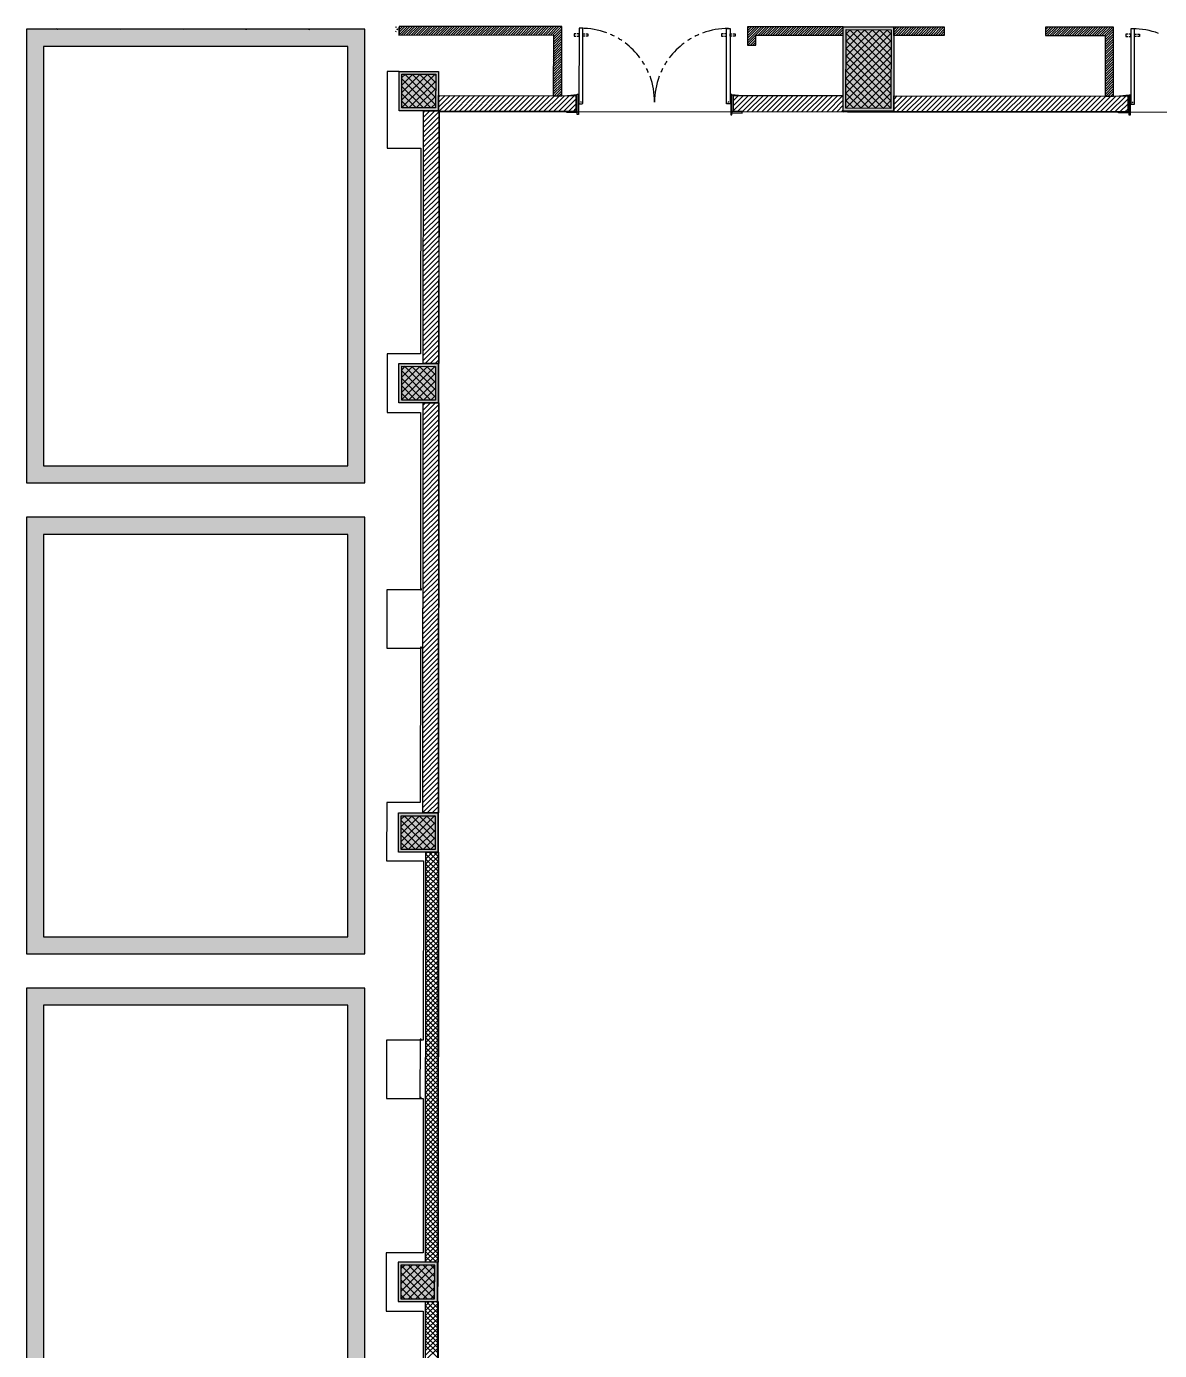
# Model space of a CAD drawing. Extents: x -957 to 3394, y -3 to 3008.
# Drawn here: x 424 to 1217, y 1259 to 2186 of the extents above; entities that cross this region are included whole.
import ezdxf

# ---------------------------------------------------------------- set-up
doc = ezdxf.new("R2010")
doc.units = 0
doc.header["$MEASUREMENT"] = 0
for name, color, linetype in [('HATCHES', 7, 'CONTINUOUS'), ('PDF_FRAMING-COLUMN', 7, 'CONTINUOUS'), ('PDF_FRAMING-COLUMN_HATCH', 7, 'CONTINUOUS'), ('PDF_GROUND', 7, 'CONTINUOUS'), ('PDF_HATCH', 7, 'CONTINUOUS'), ('PDF_I-DOOR', 7, 'CONTINUOUS'), ('PDF_I-DOOR-OPEN', 7, 'CONTINUOUS'), ('PDF_I-FURN-FIXD', 7, 'CONTINUOUS'), ('PDF_ID_LAYER', 7, 'CONTINUOUS'), ('PDF_SHREM-CAD_6_CABLE', 7, 'CONTINUOUS'), ('PDF_SHREM_ACOUSTIC_WALL', 7, 'CONTINUOUS'), ('PDF_SHREM_COMMENTS', 7, 'CONTINUOUS'), ('PDF_SHREM_NON_ACOUSTIC_WAL', 7, 'CONTINUOUS')]:
    doc.layers.add(name, color=color, linetype=linetype)

msp = doc.modelspace()

# ---------------------------------------------------------------- hatches: boundary and pattern name
at = {"layer": 'HATCHES'}
h = msp.add_hatch(color=178, dxfattribs=at)
h.dxf.hatch_style = 1
h.paths.add_polyline_path([(423.82, 2184.39), (423.82, 1866.73), (660.59, 1866.73), (660.59, 2184.39)])
h.paths.add_polyline_path([(648.59, 2172.39), (648.59, 1878.73), (435.82, 1878.73), (435.82, 2172.39)], flags=16)
h = msp.add_hatch(color=178, dxfattribs=at)
h.dxf.hatch_style = 1
h.paths.add_polyline_path([(423.82, 1842.73), (423.82, 1536.96), (660.59, 1536.96), (660.59, 1842.73)])
h.paths.add_polyline_path([(648.59, 1830.73), (648.59, 1548.96), (435.82, 1548.96), (435.82, 1830.73)], flags=16)
h = msp.add_hatch(color=178, dxfattribs=at)
h.dxf.hatch_style = 1
h.paths.add_polyline_path([(660.59, 1512.96), (423.82, 1512.96), (423.82, 1207.2), (660.59, 1207.2)])
h.paths.add_polyline_path([(648.59, 1219.2), (435.82, 1219.2), (435.82, 1500.96), (648.59, 1500.96)], flags=16)
h.paths.add_polyline_path([(660.59, 1183.2), (423.82, 1183.2), (423.82, 877.44), (660.59, 877.44)])
h.paths.add_polyline_path([(648.59, 889.44), (435.82, 889.44), (435.82, 1171.2), (648.59, 1171.2)], flags=16)
h.paths.add_polyline_path([(530.93, 865.44), (530.93, 630.3), (904.48, 630.3), (904.48, 865.44)])
h.paths.add_polyline_path([(892.48, 853.44), (892.48, 642.3), (542.93, 642.3), (542.93, 853.44)], flags=16)
h.paths.add_polyline_path([(928.48, 865.44), (928.48, 630.3), (1302.03, 630.3), (1302.03, 865.44)])
h.paths.add_polyline_path([(940.48, 853.44), (1290.03, 853.44), (1290.03, 642.3), (940.48, 642.3)], flags=16)
h.paths.add_polyline_path([(1326.03, 865.44), (1326.03, 630.3), (1687.58, 630.3), (1687.58, 865.44)])
h.paths.add_polyline_path([(1675.58, 853.44), (1675.58, 642.3), (1338.03, 642.3), (1338.03, 853.44)], flags=16)
h.paths.add_polyline_path([(1711.61, 865.44), (1711.61, 630.3), (2085.16, 630.3), (2085.16, 865.44)])
h.paths.add_polyline_path([(2073.16, 853.44), (2073.16, 642.3), (1723.61, 642.3), (1723.61, 853.44)], flags=16)

# ---------------------------------------------------------------- linework, layer by layer
at = {"layer": 'HATCHES', "color": 253}
msp.add_lwpolyline([(712.53, 2126.9), (3285.08, 2124.7), (3284.08, 953.45), (711.53, 951.72), (712.53, 2126.9)], dxfattribs=at)
at = {"layer": 'PDF_FRAMING-COLUMN'}
for points in [[(995.33, 2186.05), (1030.72, 2186.02), (1030.67, 2127.03), (995.28, 2127.06)], [(997.29, 2184.09), (1028.76, 2184.06), (1028.71, 2129), (997.24, 2129.02)], [(684.59, 2154.85), (712.12, 2154.83), (712.1, 2127.3), (684.57, 2127.32)], [(686.56, 2152.89), (710.15, 2152.87), (710.13, 2129.27), (686.54, 2129.29)], [(684.42, 1950.34), (711.95, 1950.31), (711.92, 1922.78), (684.39, 1922.81)], [(686.38, 1948.37), (709.98, 1948.35), (709.96, 1924.75), (686.36, 1924.77)], [(684.15, 1635.7), (711.68, 1635.67), (711.65, 1608.14), (684.12, 1608.16)], [(686.11, 1633.73), (709.71, 1633.71), (709.69, 1610.11), (686.09, 1610.13)], [(683.85, 1293.52), (711.39, 1293.5), (711.41, 1321.03), (683.88, 1321.05)], [(685.82, 1295.49), (709.42, 1295.47), (709.44, 1319.07), (685.84, 1319.09)]]:
    msp.add_lwpolyline(points, close=True, dxfattribs=at)
at = {"layer": 'PDF_FRAMING-COLUMN_HATCH'}
for points in [[(997.26, 2149.97), (1028.75, 2181.41)], [(997.27, 2160.4), (1020.98, 2184.07)], [(997.27, 2155.18), (1026.19, 2184.06)], [(997.28, 2176.04), (1005.33, 2184.08)], [(997.28, 2170.83), (1010.55, 2184.07)], [(997.28, 2165.61), (1015.76, 2184.07)], [(997.29, 2181.26), (1000.12, 2184.08)], [(1028.73, 2149.94), (997.29, 2181.43)], [(1028.73, 2155.16), (999.85, 2184.08)], [(1028.74, 2160.37), (1005.07, 2184.08)], [(1028.74, 2165.59), (1010.28, 2184.07)], [(1028.74, 2170.8), (1015.5, 2184.07)], [(1028.75, 2176.02), (1020.71, 2184.07)], [(1028.75, 2181.23), (1025.93, 2184.06)], [(997.25, 2139.54), (1028.74, 2170.98)], [(997.26, 2144.75), (1028.75, 2176.19)], [(1028.72, 2144.73), (997.28, 2176.22)], [(1028.72, 2139.51), (997.28, 2171)], [(997.24, 2129.11), (1028.74, 2160.55)], [(997.25, 2134.33), (1028.74, 2165.76)], [(1028.71, 2129.08), (997.27, 2160.58)], [(1028.71, 2134.3), (997.28, 2165.79)], [(686.54, 2140.1), (699.34, 2152.88)], [(686.54, 2134.88), (704.56, 2152.87)], [(686.54, 2129.67), (709.77, 2152.87)], [(686.55, 2150.53), (688.92, 2152.88)], [(686.55, 2145.31), (694.13, 2152.88)], [(710.14, 2131.21), (688.5, 2152.89)], [(710.14, 2136.43), (693.71, 2152.88)], [(710.14, 2141.64), (698.93, 2152.88)], [(710.15, 2146.86), (704.14, 2152.87)], [(710.15, 2152.07), (709.36, 2152.87)], [(1023.58, 2129), (997.27, 2155.36)], [(1002.37, 2129.02), (1028.73, 2155.33)], [(706.86, 2129.27), (686.55, 2149.62)], [(701.65, 2129.28), (686.55, 2144.4)], [(691.37, 2129.28), (710.15, 2148.03)], [(696.58, 2129.28), (710.15, 2142.82)], [(1018.37, 2129), (997.26, 2150.15)], [(1013.15, 2129.01), (997.26, 2144.93)], [(1007.58, 2129.01), (1028.73, 2150.12)], [(1012.8, 2129.01), (1028.72, 2144.91)], [(696.43, 2129.28), (686.54, 2139.19)], [(691.22, 2129.28), (686.54, 2133.97)], [(701.8, 2129.28), (710.14, 2137.6)], [(707.01, 2129.27), (710.14, 2132.39)], [(1007.94, 2129.01), (997.25, 2139.72)], [(1002.72, 2129.02), (997.25, 2134.5)], [(1018.01, 2129.01), (1028.72, 2139.69)], [(1023.23, 2129), (1028.71, 2134.48)], [(997.51, 2129.02), (997.24, 2129.29)], [(1028.44, 2129), (1028.71, 2129.26)], [(686.36, 1925.15), (709.6, 1948.35)], [(686.37, 1940.8), (693.96, 1948.36)], [(686.37, 1935.58), (699.17, 1948.36)], [(686.37, 1930.37), (704.38, 1948.35)], [(686.38, 1946.01), (688.74, 1948.37)], [(709.96, 1926.7), (688.33, 1948.37)], [(709.96, 1931.91), (693.54, 1948.36)], [(709.97, 1937.13), (698.75, 1948.36)], [(709.97, 1942.34), (703.97, 1948.35)], [(709.98, 1947.55), (709.18, 1948.35)], [(701.47, 1924.76), (686.37, 1939.89)], [(706.69, 1924.75), (686.38, 1945.1)], [(691.19, 1924.77), (709.97, 1943.52)], [(696.41, 1924.76), (709.97, 1938.3)], [(691.05, 1924.77), (686.36, 1929.46)], [(696.26, 1924.76), (686.37, 1934.67)], [(701.62, 1924.76), (709.97, 1933.09)], [(706.84, 1924.75), (709.96, 1927.87)], [(686.09, 1610.51), (709.33, 1633.71)], [(686.1, 1620.94), (698.9, 1633.72)], [(686.1, 1615.72), (704.12, 1633.71)], [(686.11, 1631.37), (688.47, 1633.73)], [(686.11, 1626.15), (693.69, 1633.72)], [(709.69, 1612.05), (688.06, 1633.73)], [(709.7, 1617.27), (693.27, 1633.72)], [(709.7, 1622.48), (698.49, 1633.72)], [(709.7, 1627.7), (703.7, 1633.71)], [(709.71, 1632.91), (708.91, 1633.71)], [(701.21, 1610.12), (686.1, 1625.24)], [(706.42, 1610.11), (686.11, 1630.46)], [(690.93, 1610.13), (709.71, 1628.87)], [(696.14, 1610.12), (709.7, 1623.66)], [(695.99, 1610.12), (686.1, 1620.03)], [(690.78, 1610.13), (686.1, 1614.81)], [(701.35, 1610.12), (709.7, 1618.44)], [(706.57, 1610.11), (709.69, 1613.23)], [(685.82, 1295.49), (709.44, 1319.07)], [(685.83, 1305.92), (699.01, 1319.07)], [(685.83, 1300.7), (704.23, 1319.07)], [(709.42, 1295.47), (685.84, 1319.09)], [(685.84, 1316.35), (688.58, 1319.08)], [(685.84, 1311.13), (693.8, 1319.08)], [(709.42, 1300.68), (691.06, 1319.08)], [(709.43, 1305.9), (696.27, 1319.08)], [(709.43, 1311.11), (701.49, 1319.07)], [(709.44, 1316.33), (706.7, 1319.07)], [(698.99, 1295.48), (685.83, 1308.66)], [(704.21, 1295.47), (685.84, 1313.87)], [(691.04, 1295.48), (709.44, 1313.85)], [(696.25, 1295.48), (709.43, 1308.64)], [(688.56, 1295.49), (685.82, 1298.23)], [(693.78, 1295.48), (685.83, 1303.44)], [(701.47, 1295.47), (709.43, 1303.42)], [(706.68, 1295.47), (709.42, 1298.21)]]:
    msp.add_lwpolyline(points, dxfattribs=at)
for points in [[(995.33, 2186.05), (1030.72, 2186.02), (995.28, 2127.06), (1030.67, 2127.03)], [(997.29, 2184.09), (1028.76, 2184.06), (997.24, 2129.02), (1028.71, 2129)], [(684.59, 2154.85), (712.12, 2154.83), (684.57, 2127.32), (712.1, 2127.3)], [(686.56, 2152.89), (710.15, 2152.87), (686.54, 2129.29), (710.13, 2129.27)], [(684.42, 1950.34), (711.95, 1950.31), (684.39, 1922.81), (711.92, 1922.78)], [(686.38, 1948.37), (709.98, 1948.35), (686.36, 1924.77), (709.96, 1924.75)], [(684.15, 1635.7), (711.68, 1635.67), (684.12, 1608.16), (711.65, 1608.14)], [(686.11, 1633.73), (709.71, 1633.71), (686.09, 1610.13), (709.69, 1610.11)], [(683.85, 1293.52), (711.39, 1293.5), (683.88, 1321.05), (711.41, 1321.03)], [(685.82, 1295.49), (709.42, 1295.47), (685.84, 1319.09), (709.44, 1319.07)]]:
    msp.add_solid(points, dxfattribs=at)
at = {"layer": 'PDF_GROUND', "color": 178}
for points in [[(660.59, 2184.39), (423.82, 2184.39), (423.82, 1866.73), (660.59, 1866.73)], [(648.59, 2172.39), (435.82, 2172.39), (435.82, 1878.73), (648.59, 1878.73)], [(660.59, 1842.73), (423.82, 1842.73), (423.82, 1536.96), (660.59, 1536.96)], [(648.59, 1830.73), (435.82, 1830.73), (435.82, 1548.96), (648.59, 1548.96)], [(660.59, 1512.96), (423.82, 1512.96), (423.82, 1207.2), (660.59, 1207.2)], [(648.59, 1500.96), (435.82, 1500.96), (435.82, 1219.2), (648.59, 1219.2)]]:
    msp.add_lwpolyline(points, close=True, dxfattribs=at)
at = {"layer": 'PDF_HATCH'}
for points in [[(445.28, 2184.92), (445.16, 2184.19)], [(489.41, 2184.88), (489.29, 2184.15)], [(533.5, 2184.84), (533.38, 2184.11)], [(577.59, 2184.8), (577.47, 2184.08)], [(621.68, 2184.76), (621.56, 2184.04)], [(683.37, 2184.74), (683.25, 2184.01)]]:
    msp.add_lwpolyline(points, close=True, dxfattribs=at)
for points in [[(445.21, 2184.36), (445.21, 2184.82)], [(445.36, 2184.19), (445.48, 2184.92)], [(489.34, 2184.32), (489.34, 2184.78)], [(489.45, 2184.15), (489.57, 2184.88)], [(533.42, 2184.29), (533.43, 2184.75)], [(533.54, 2184.11), (533.66, 2184.84)], [(577.51, 2184.25), (577.51, 2184.71)], [(577.63, 2184.08), (577.75, 2184.8)], [(621.6, 2184.21), (621.6, 2184.67)], [(621.73, 2184.05), (621.85, 2184.77)], [(682.19, 2182.65), (682.61, 2183.04), (682.19, 2182.72)], [(682.61, 2185.99), (682.2, 2185.67), (682.61, 2186.07)], [(683.32, 2184.1), (683.32, 2184.56)], [(684.61, 2182.31), (688.63, 2186.32)], [(684.61, 2180.57), (690.37, 2186.31)], [(684.62, 2185.78), (685.15, 2186.32)], [(684.62, 2184.05), (686.89, 2186.32)], [(686.2, 2180.42), (692.11, 2186.31)], [(687.94, 2180.42), (693.84, 2186.31)], [(689.68, 2180.42), (695.58, 2186.31)], [(691.42, 2180.41), (697.32, 2186.31)], [(693.15, 2180.41), (699.06, 2186.31)], [(694.89, 2180.41), (700.8, 2186.31)], [(696.63, 2180.41), (702.54, 2186.3)], [(698.37, 2180.41), (704.27, 2186.3)], [(700.11, 2180.41), (706.01, 2186.3)], [(701.85, 2180.4), (707.75, 2186.3)], [(703.58, 2180.4), (709.49, 2186.3)], [(705.32, 2180.4), (711.23, 2186.3)], [(707.06, 2180.4), (712.96, 2186.29)], [(708.8, 2180.4), (714.7, 2186.29)], [(710.54, 2180.4), (716.44, 2186.29)], [(712.27, 2180.4), (718.18, 2186.29)], [(714.01, 2180.39), (719.92, 2186.29)], [(715.75, 2180.39), (721.66, 2186.29)], [(717.49, 2180.39), (723.39, 2186.29)], [(719.23, 2180.39), (725.13, 2186.28)], [(720.97, 2180.39), (726.87, 2186.28)], [(722.7, 2180.39), (728.61, 2186.28)], [(724.44, 2180.39), (730.35, 2186.28)], [(726.18, 2180.38), (732.08, 2186.28)], [(727.92, 2180.38), (733.82, 2186.28)], [(729.66, 2180.38), (735.56, 2186.28)], [(731.39, 2180.38), (737.3, 2186.27)], [(733.13, 2180.38), (739.04, 2186.27)], [(734.87, 2180.38), (740.77, 2186.27)], [(736.61, 2180.38), (742.51, 2186.27)], [(738.35, 2180.37), (744.25, 2186.27)], [(740.08, 2180.37), (745.99, 2186.27)], [(741.82, 2180.37), (747.73, 2186.27)], [(743.56, 2180.37), (749.47, 2186.26)], [(745.3, 2180.37), (751.2, 2186.26)], [(747.04, 2180.37), (752.94, 2186.26)], [(748.78, 2180.36), (754.68, 2186.26)], [(750.51, 2180.36), (756.42, 2186.26)], [(752.25, 2180.36), (758.16, 2186.26)], [(753.99, 2180.36), (759.89, 2186.25)], [(755.73, 2180.36), (761.63, 2186.25)], [(757.47, 2180.36), (763.37, 2186.25)], [(759.2, 2180.36), (765.11, 2186.25)], [(760.94, 2180.35), (766.85, 2186.25)], [(762.68, 2180.35), (768.59, 2186.25)], [(764.42, 2180.35), (770.32, 2186.25)], [(766.16, 2180.35), (772.06, 2186.24)], [(767.9, 2180.35), (773.8, 2186.24)], [(769.63, 2180.35), (775.54, 2186.24)], [(771.37, 2180.35), (777.28, 2186.24)], [(773.11, 2180.34), (779.01, 2186.24)], [(774.85, 2180.34), (780.75, 2186.24)], [(776.59, 2180.34), (782.49, 2186.24)], [(778.32, 2180.34), (784.23, 2186.23)], [(780.06, 2180.34), (785.97, 2186.23)], [(781.8, 2180.34), (787.71, 2186.23)], [(783.54, 2180.33), (789.44, 2186.23)], [(785.28, 2180.33), (791.18, 2186.23)], [(787.02, 2180.33), (792.92, 2186.23)], [(788.75, 2180.33), (794.66, 2186.23)], [(790.49, 2180.33), (796.4, 2186.22)], [(792.23, 2180.33), (798.13, 2186.22)], [(792.48, 2177.11), (798.39, 2183)], [(792.48, 2175.37), (798.39, 2181.27)], [(792.48, 2173.63), (798.39, 2179.53)], [(792.49, 2178.85), (798.39, 2184.74)], [(928.33, 2174.59), (939.86, 2186.09)], [(928.34, 2185.02), (929.43, 2186.1)], [(928.34, 2183.28), (931.17, 2186.1)], [(928.34, 2181.54), (932.91, 2186.1)], [(928.34, 2179.8), (934.64, 2186.1)], [(928.34, 2178.07), (936.38, 2186.1)], [(928.34, 2176.33), (938.12, 2186.1)], [(928.61, 2173.13), (934.24, 2178.75)], [(935.69, 2180.2), (941.6, 2186.09)], [(937.43, 2180.2), (943.34, 2186.09)], [(939.17, 2180.2), (945.07, 2186.09)], [(940.91, 2180.19), (946.81, 2186.09)], [(942.64, 2180.19), (948.55, 2186.09)], [(944.38, 2180.19), (950.29, 2186.09)], [(946.12, 2180.19), (952.03, 2186.08)], [(947.86, 2180.19), (953.76, 2186.08)], [(949.6, 2180.19), (955.5, 2186.08)], [(951.34, 2180.19), (957.24, 2186.08)], [(953.07, 2180.18), (958.98, 2186.08)], [(954.81, 2180.18), (960.72, 2186.08)], [(956.55, 2180.18), (962.45, 2186.08)], [(958.29, 2180.18), (964.19, 2186.07)], [(960.03, 2180.18), (965.93, 2186.07)], [(961.76, 2180.18), (967.67, 2186.07)], [(963.5, 2180.18), (969.41, 2186.07)], [(965.24, 2180.17), (971.15, 2186.07)], [(966.98, 2180.17), (972.88, 2186.07)], [(968.72, 2180.17), (974.62, 2186.07)], [(970.46, 2180.17), (976.36, 2186.06)], [(972.19, 2180.17), (978.1, 2186.06)], [(973.93, 2180.17), (979.84, 2186.06)], [(975.67, 2180.16), (981.57, 2186.06)], [(977.41, 2180.16), (983.31, 2186.06)], [(979.15, 2180.16), (985.05, 2186.06)], [(980.88, 2180.16), (986.79, 2186.05)], [(982.62, 2180.16), (988.53, 2186.05)], [(984.36, 2180.16), (990.27, 2186.05)], [(986.1, 2180.16), (992, 2186.05)], [(987.84, 2180.15), (993.74, 2186.05)], [(989.58, 2180.15), (995.33, 2185.89)], [(991.31, 2180.15), (995.32, 2184.16)], [(993.05, 2180.15), (995.32, 2182.42)], [(994.79, 2180.15), (995.32, 2180.68)], [(1030.72, 2185.7), (1031.05, 2186.02)], [(1030.72, 2183.96), (1032.79, 2186.02)], [(1030.72, 2182.22), (1034.53, 2186.02)], [(1030.72, 2180.48), (1036.26, 2186.02)], [(1032.1, 2180.12), (1038, 2186.02)], [(1033.84, 2180.12), (1039.74, 2186.02)], [(1035.57, 2180.12), (1041.48, 2186.01)], [(1037.31, 2180.12), (1043.22, 2186.01)], [(1039.05, 2180.12), (1044.95, 2186.01)], [(1040.79, 2180.11), (1046.69, 2186.01)], [(1042.53, 2180.11), (1048.43, 2186.01)], [(1044.26, 2180.11), (1050.17, 2186.01)], [(1046, 2180.11), (1051.91, 2186.01)], [(1047.74, 2180.11), (1053.65, 2186)], [(1049.48, 2180.11), (1055.38, 2186)], [(1051.22, 2180.11), (1057.12, 2186)], [(1052.95, 2180.1), (1058.86, 2186)], [(1054.69, 2180.1), (1060.6, 2186)], [(1056.43, 2180.1), (1062.34, 2186)], [(1058.17, 2180.1), (1064.07, 2185.99)], [(1059.91, 2180.1), (1065.81, 2185.99)], [(1061.65, 2180.1), (1066.02, 2184.47)], [(1063.38, 2180.1), (1066.02, 2182.73)], [(1065.12, 2180.09), (1066.02, 2180.99)], [(1136.81, 2180.46), (1142.29, 2185.93)], [(1136.82, 2185.67), (1137.08, 2185.93)], [(1136.82, 2183.94), (1138.82, 2185.93)], [(1136.82, 2182.2), (1140.55, 2185.93)], [(1138.12, 2180.03), (1144.03, 2185.93)], [(1139.86, 2180.03), (1145.77, 2185.92)], [(1141.6, 2180.03), (1147.51, 2185.92)], [(1143.34, 2180.03), (1149.24, 2185.92)], [(1145.08, 2180.03), (1150.98, 2185.92)], [(1146.82, 2180.02), (1152.72, 2185.92)], [(1148.55, 2180.02), (1154.46, 2185.92)], [(1150.29, 2180.02), (1156.2, 2185.92)], [(1152.03, 2180.02), (1157.93, 2185.91)], [(1153.77, 2180.02), (1159.67, 2185.91)], [(1155.51, 2180.02), (1161.41, 2185.91)], [(1157.24, 2180.02), (1163.15, 2185.91)], [(1158.98, 2180.01), (1164.89, 2185.91)], [(1160.72, 2180.01), (1166.63, 2185.91)], [(1162.46, 2180.01), (1168.36, 2185.91)], [(1164.2, 2180.01), (1170.1, 2185.9)], [(1165.94, 2180.01), (1171.84, 2185.9)], [(1167.67, 2180.01), (1173.58, 2185.9)], [(1169.41, 2180), (1175.32, 2185.9)], [(1171.15, 2180), (1177.05, 2185.9)], [(1172.89, 2180), (1178.79, 2185.9)], [(1174.63, 2180), (1180.53, 2185.9)], [(1176.36, 2180), (1182.27, 2185.89)], [(1178.1, 2180), (1184.01, 2185.89)], [(1178.62, 2178.78), (1184.53, 2184.67)], [(1178.62, 2177.04), (1184.53, 2182.94)], [(1178.62, 2175.3), (1184.52, 2181.2)], [(1178.62, 2173.57), (1184.52, 2179.46)], [(792.47, 2164.94), (798.38, 2170.84)], [(792.48, 2171.89), (798.39, 2177.79)], [(792.48, 2170.16), (798.38, 2176.05)], [(792.48, 2168.42), (798.38, 2174.31)], [(792.48, 2166.68), (798.38, 2172.57)], [(930.34, 2173.12), (934.24, 2177.01)], [(932.08, 2173.12), (934.23, 2175.27)], [(933.82, 2173.12), (934.23, 2173.53)], [(1178.61, 2168.35), (1184.52, 2174.25)], [(1178.61, 2166.61), (1184.52, 2172.51)], [(1178.61, 2164.87), (1184.52, 2170.77)], [(1178.62, 2171.83), (1184.52, 2177.72)], [(1178.62, 2170.09), (1184.52, 2175.98)], [(792.47, 2163.2), (798.38, 2169.1)], [(792.47, 2161.47), (798.38, 2167.36)], [(792.47, 2159.73), (798.37, 2165.62)], [(792.47, 2157.99), (798.37, 2163.88)], [(792.47, 2156.25), (798.37, 2162.15)], [(792.47, 2154.51), (798.37, 2160.41)], [(1178.6, 2157.92), (1184.51, 2163.82)], [(1178.6, 2156.18), (1184.51, 2162.08)], [(1178.6, 2154.45), (1184.51, 2160.34)], [(1178.61, 2163.14), (1184.51, 2169.03)], [(1178.61, 2161.4), (1184.51, 2167.29)], [(1178.61, 2159.66), (1184.51, 2165.55)], [(792.46, 2152.77), (798.37, 2158.67)], [(792.46, 2151.04), (798.37, 2156.93)], [(792.46, 2149.3), (798.37, 2155.19)], [(792.46, 2147.56), (798.36, 2153.45)], [(792.46, 2145.82), (798.36, 2151.72)], [(1178.59, 2145.75), (1184.5, 2151.65)], [(1178.6, 2152.71), (1184.5, 2158.6)], [(1178.6, 2150.97), (1184.5, 2156.86)], [(1178.6, 2149.23), (1184.5, 2155.13)], [(1178.6, 2147.49), (1184.5, 2153.39)], [(792.45, 2140.61), (798.36, 2146.5)], [(792.45, 2138.87), (798.36, 2144.76)], [(792.46, 2144.08), (798.36, 2149.98)], [(792.46, 2142.35), (798.36, 2148.24)], [(793.17, 2137.85), (798.36, 2143.03)], [(1178.59, 2144.02), (1184.5, 2149.91)], [(1178.59, 2142.28), (1184.5, 2148.17)], [(1178.59, 2140.54), (1184.49, 2146.43)], [(1178.59, 2138.8), (1184.49, 2144.7)], [(1179.04, 2137.52), (1184.49, 2142.96)], [(712.1, 2133.28), (716.75, 2137.92)], [(712.1, 2129.8), (720.22, 2137.91)], [(712.11, 2136.76), (713.27, 2137.92)], [(712.68, 2126.91), (723.7, 2137.91)], [(716.15, 2126.9), (727.18, 2137.91)], [(719.63, 2126.9), (730.65, 2137.9)], [(723.11, 2126.9), (734.13, 2137.9)], [(726.58, 2126.89), (737.61, 2137.9)], [(730.06, 2126.89), (741.08, 2137.89)], [(733.54, 2126.89), (744.56, 2137.89)], [(737.01, 2126.89), (748.03, 2137.89)], [(740.49, 2126.88), (751.51, 2137.89)], [(743.96, 2126.88), (754.99, 2137.88)], [(747.44, 2126.88), (758.46, 2137.88)], [(750.92, 2126.87), (761.94, 2137.88)], [(754.39, 2126.87), (765.42, 2137.87)], [(757.87, 2126.87), (768.89, 2137.87)], [(761.35, 2126.86), (772.37, 2137.87)], [(764.82, 2126.86), (775.84, 2137.87)], [(768.3, 2126.86), (779.32, 2137.86)], [(771.78, 2126.86), (782.8, 2137.86)], [(775.25, 2126.85), (786.27, 2137.86)], [(778.73, 2126.85), (789.75, 2137.85)], [(782.2, 2126.85), (793.23, 2137.85)], [(785.68, 2126.84), (796.7, 2137.85)], [(789.16, 2126.84), (800.18, 2137.84)], [(792.63, 2126.84), (803.66, 2137.84)], [(794.91, 2137.85), (798.35, 2141.29)], [(796.11, 2126.84), (807.13, 2137.84)], [(796.65, 2137.85), (798.35, 2139.55)], [(799.59, 2126.83), (808.27, 2135.5)], [(918.39, 2134.29), (921.85, 2137.74)], [(918.39, 2130.81), (925.33, 2137.74)], [(918.39, 2127.33), (928.8, 2137.73)], [(921.26, 2126.73), (932.28, 2137.73)], [(924.73, 2126.73), (935.76, 2137.73)], [(928.21, 2126.72), (939.23, 2137.73)], [(931.69, 2126.72), (942.71, 2137.72)], [(935.16, 2126.72), (946.19, 2137.72)], [(938.64, 2126.71), (949.66, 2137.72)], [(942.12, 2126.71), (953.14, 2137.71)], [(945.59, 2126.71), (956.61, 2137.71)], [(949.07, 2126.7), (960.09, 2137.71)], [(952.54, 2126.7), (963.57, 2137.7)], [(956.02, 2126.7), (967.04, 2137.7)], [(959.5, 2126.7), (970.52, 2137.7)], [(962.97, 2126.69), (974, 2137.7)], [(966.45, 2126.69), (977.47, 2137.69)], [(969.93, 2126.69), (980.95, 2137.69)], [(973.4, 2126.68), (984.42, 2137.69)], [(976.88, 2126.68), (987.9, 2137.68)], [(980.36, 2126.68), (991.38, 2137.68)], [(983.83, 2126.67), (994.85, 2137.68)], [(987.31, 2126.67), (995.28, 2134.63)], [(1030.67, 2128.28), (1040.05, 2137.64)], [(1030.68, 2135.24), (1033.09, 2137.65)], [(1030.68, 2131.76), (1036.57, 2137.64)], [(1032.5, 2126.63), (1043.52, 2137.64)], [(1035.98, 2126.63), (1047, 2137.63)], [(1039.45, 2126.63), (1050.48, 2137.63)], [(1042.93, 2126.62), (1053.95, 2137.63)], [(1046.41, 2126.62), (1057.43, 2137.62)], [(1049.88, 2126.62), (1060.9, 2137.62)], [(1053.36, 2126.62), (1064.38, 2137.62)], [(1056.83, 2126.61), (1067.86, 2137.62)], [(1060.31, 2126.61), (1071.33, 2137.61)], [(1063.79, 2126.61), (1074.81, 2137.61)], [(1067.26, 2126.6), (1078.29, 2137.61)], [(1070.74, 2126.6), (1081.76, 2137.6)], [(1074.22, 2126.6), (1085.24, 2137.6)], [(1077.69, 2126.59), (1088.71, 2137.6)], [(1081.17, 2126.59), (1092.19, 2137.59)], [(1084.65, 2126.59), (1095.67, 2137.59)], [(1088.12, 2126.59), (1099.14, 2137.59)], [(1091.6, 2126.58), (1102.62, 2137.59)], [(1095.07, 2126.58), (1106.1, 2137.58)], [(1098.55, 2126.58), (1109.57, 2137.58)], [(1102.03, 2126.57), (1113.05, 2137.58)], [(1105.5, 2126.57), (1116.53, 2137.57)], [(1108.98, 2126.57), (1120, 2137.57)], [(1112.46, 2126.56), (1123.48, 2137.57)], [(1115.93, 2126.56), (1126.95, 2137.56)], [(1119.41, 2126.56), (1130.43, 2137.56)], [(1122.89, 2126.56), (1133.91, 2137.56)], [(1126.36, 2126.55), (1137.38, 2137.56)], [(1129.84, 2126.55), (1140.86, 2137.55)], [(1133.31, 2126.55), (1144.34, 2137.55)], [(1136.79, 2126.54), (1147.81, 2137.55)], [(1140.27, 2126.54), (1151.29, 2137.54)], [(1143.74, 2126.54), (1154.77, 2137.54)], [(1147.22, 2126.53), (1158.24, 2137.54)], [(1150.7, 2126.53), (1161.72, 2137.54)], [(1154.17, 2126.53), (1165.19, 2137.53)], [(1157.65, 2126.53), (1168.67, 2137.53)], [(1161.12, 2126.52), (1172.15, 2137.53)], [(1164.6, 2126.52), (1175.62, 2137.52)], [(1168.08, 2126.52), (1179.1, 2137.52)], [(1171.55, 2126.51), (1182.58, 2137.52)], [(1175.03, 2126.51), (1186.05, 2137.51)], [(1178.51, 2126.51), (1189.53, 2137.51)], [(1180.78, 2137.52), (1184.49, 2141.22)], [(1181.98, 2126.51), (1193, 2137.51)], [(1182.52, 2137.52), (1184.49, 2139.48)], [(1184.26, 2137.52), (1184.49, 2137.74)], [(1185.46, 2126.5), (1194.39, 2135.42)], [(701.51, 2122.71), (706.12, 2127.31)], [(701.51, 2119.23), (709.6, 2127.3)], [(701.51, 2115.76), (712.53, 2126.76)], [(701.51, 2112.28), (712.53, 2123.28)], [(701.52, 2126.19), (702.64, 2127.31)], [(803.06, 2126.83), (808.27, 2132.02)], [(806.54, 2126.83), (808.26, 2128.55)], [(990.78, 2126.67), (995.28, 2131.16)], [(994.26, 2126.67), (995.28, 2127.68)], [(1188.94, 2126.5), (1194.39, 2131.94)], [(1192.41, 2126.5), (1194.39, 2128.47)], [(701.5, 2108.8), (712.52, 2119.81)], [(701.5, 2105.33), (712.52, 2116.33)], [(701.49, 2098.37), (712.52, 2109.38)], [(701.49, 2094.9), (712.51, 2105.9)], [(701.5, 2101.85), (712.52, 2112.85)], [(701.48, 2084.47), (712.5, 2095.47)], [(701.49, 2091.42), (712.51, 2102.43)], [(701.49, 2087.95), (712.51, 2098.95)], [(701.48, 2080.99), (712.5, 2092)], [(701.48, 2077.52), (712.5, 2088.52)], [(701.47, 2074.04), (712.5, 2085.04)], [(701.47, 2070.56), (712.49, 2081.57)], [(701.47, 2067.09), (712.49, 2078.09)], [(701.46, 2063.61), (712.49, 2074.61)], [(701.46, 2060.14), (712.48, 2071.14)], [(701.46, 2056.66), (712.48, 2067.66)], [(701.45, 2049.71), (712.47, 2060.71)], [(701.46, 2053.18), (712.48, 2064.19)], [(701.44, 2039.28), (712.47, 2050.28)], [(701.45, 2046.23), (712.47, 2057.23)], [(701.45, 2042.75), (712.47, 2053.76)], [(701.43, 2028.85), (712.46, 2039.85)], [(701.44, 2035.8), (712.46, 2046.8)], [(701.44, 2032.32), (712.46, 2043.33)], [(701.43, 2025.37), (712.45, 2036.37)], [(701.43, 2021.9), (712.45, 2032.9)], [(701.42, 2014.94), (712.44, 2025.95)], [(701.42, 2011.47), (712.44, 2022.47)], [(701.43, 2018.42), (712.45, 2029.42)], [(701.41, 2004.51), (712.44, 2015.52)], [(701.41, 2001.04), (712.43, 2012.04)], [(701.42, 2007.99), (712.44, 2018.99)], [(701.4, 1994.08), (712.43, 2005.09)], [(701.41, 1997.56), (712.43, 2008.56)], [(701.4, 1990.61), (712.42, 2001.61)], [(701.4, 1987.13), (712.42, 1998.14)], [(701.4, 1983.66), (712.42, 1994.66)], [(701.39, 1980.18), (712.41, 1991.18)], [(701.39, 1976.7), (712.41, 1987.71)], [(701.39, 1973.23), (712.41, 1984.23)], [(701.38, 1969.75), (712.41, 1980.75)], [(701.38, 1966.27), (712.4, 1977.28)], [(701.37, 1955.85), (712.39, 1966.85)], [(701.38, 1962.8), (712.4, 1973.8)], [(701.38, 1959.32), (712.4, 1970.32)], [(701.37, 1952.37), (712.39, 1963.37)], [(702.8, 1950.32), (712.39, 1959.9)], [(706.27, 1950.32), (712.39, 1956.42)], [(709.75, 1950.32), (712.38, 1952.94)], [(701.33, 1910.65), (712.36, 1921.66)], [(701.34, 1921.08), (703.05, 1922.79)], [(701.34, 1917.61), (706.53, 1922.79)], [(701.34, 1914.13), (710.01, 1922.78)], [(701.32, 1900.22), (712.35, 1911.23)], [(701.33, 1907.18), (712.35, 1918.18)], [(701.33, 1903.7), (712.35, 1914.7)], [(701.32, 1896.75), (712.34, 1907.75)], [(701.32, 1893.27), (712.34, 1904.27)], [(701.32, 1889.79), (712.34, 1900.8)], [(701.31, 1886.32), (712.33, 1897.32)], [(701.31, 1882.84), (712.33, 1893.85)], [(701.3, 1875.89), (712.33, 1886.89)], [(701.3, 1872.41), (712.32, 1883.42)], [(701.31, 1879.37), (712.33, 1890.37)], [(701.29, 1865.46), (712.32, 1876.46)], [(701.29, 1861.98), (712.31, 1872.99)], [(701.3, 1868.94), (712.32, 1879.94)], [(701.29, 1858.51), (712.31, 1869.51)], [(701.29, 1855.03), (712.31, 1866.03)], [(701.28, 1851.56), (712.3, 1862.56)], [(701.28, 1848.08), (712.3, 1859.08)], [(701.28, 1844.6), (712.3, 1855.61)], [(701.27, 1841.13), (712.3, 1852.13)], [(701.27, 1837.65), (712.29, 1848.65)], [(701.27, 1834.17), (712.29, 1845.18)], [(701.26, 1827.22), (712.28, 1838.22)], [(701.27, 1830.7), (712.29, 1841.7)], [(701.25, 1816.79), (712.28, 1827.79)], [(701.26, 1823.74), (712.28, 1834.75)], [(701.26, 1820.27), (712.28, 1831.27)], [(701.24, 1806.36), (712.27, 1817.37)], [(701.25, 1813.32), (712.27, 1824.32)], [(701.25, 1809.84), (712.27, 1820.84)], [(701.24, 1802.89), (712.26, 1813.89)], [(701.24, 1799.41), (712.26, 1810.41)], [(701.23, 1792.46), (712.25, 1803.46)], [(701.23, 1788.98), (712.25, 1799.98)], [(701.24, 1795.93), (712.26, 1806.94)], [(701.22, 1782.03), (712.25, 1793.03)], [(701.22, 1778.55), (712.24, 1789.56)], [(701.23, 1785.5), (712.25, 1796.51)], [(701.21, 1771.6), (712.24, 1782.6)], [(701.22, 1775.08), (712.24, 1786.08)], [(701.21, 1768.12), (712.23, 1779.13)], [(701.21, 1764.65), (712.23, 1775.65)], [(701.21, 1761.17), (712.23, 1772.17)], [(701.2, 1757.69), (712.22, 1768.7)], [(701.2, 1754.22), (712.22, 1765.22)], [(701.2, 1750.74), (712.22, 1761.74)], [(701.19, 1747.27), (712.22, 1758.27)], [(701.19, 1743.79), (712.21, 1754.79)], [(701.18, 1736.84), (712.21, 1747.84)], [(701.18, 1733.36), (712.2, 1744.36)], [(701.19, 1740.31), (712.21, 1751.32)], [(701.17, 1722.93), (712.19, 1733.93)], [(701.18, 1729.88), (712.2, 1740.89)], [(701.18, 1726.41), (712.2, 1737.41)], [(701.17, 1719.45), (712.19, 1730.46)], [(701.17, 1715.98), (712.19, 1726.98)], [(701.16, 1712.5), (712.19, 1723.5)], [(701.16, 1709.03), (712.18, 1720.03)], [(701.16, 1705.55), (712.18, 1716.55)], [(701.15, 1698.6), (712.17, 1709.6)], [(701.15, 1695.12), (712.17, 1706.12)], [(701.16, 1702.07), (712.18, 1713.08)], [(701.14, 1688.17), (712.17, 1699.17)], [(701.15, 1691.64), (712.17, 1702.65)], [(701.13, 1677.74), (712.16, 1688.74)], [(701.14, 1684.69), (712.16, 1695.69)], [(701.14, 1681.21), (712.16, 1692.22)], [(701.13, 1674.26), (712.15, 1685.27)], [(701.13, 1670.79), (712.15, 1681.79)], [(701.13, 1667.31), (712.15, 1678.31)], [(701.12, 1663.83), (712.14, 1674.84)], [(701.12, 1660.36), (712.14, 1671.36)], [(701.11, 1653.4), (712.14, 1664.41)], [(701.11, 1649.93), (712.13, 1660.93)], [(701.12, 1656.88), (712.14, 1667.88)], [(701.1, 1642.98), (712.13, 1653.98)], [(701.1, 1639.5), (712.12, 1650.5)], [(701.11, 1646.45), (712.13, 1657.45)], [(701.1, 1636.02), (712.12, 1647.03)], [(704.23, 1635.68), (712.12, 1643.55)], [(707.71, 1635.68), (712.11, 1640.07)], [(711.19, 1635.67), (712.11, 1636.6)], [(703.35, 1607.01), (704.49, 1608.15)], [(703.35, 1603.54), (707.97, 1608.14)], [(703.35, 1600.06), (711.44, 1608.14)], [(712.08, 1598.05), (703.35, 1606.79)], [(703.35, 1596.59), (712.08, 1605.31)], [(712.08, 1601.53), (705.47, 1608.15)], [(712.08, 1605), (708.95, 1608.14)], [(703.34, 1593.11), (712.08, 1601.83)], [(703.34, 1589.63), (712.08, 1598.36)], [(703.34, 1586.16), (712.08, 1594.88)], [(712.08, 1594.57), (703.35, 1603.31)], [(712.07, 1591.1), (703.35, 1599.84)], [(712.07, 1587.62), (703.35, 1596.36)], [(703.33, 1582.68), (712.07, 1591.4)], [(703.33, 1579.2), (712.07, 1587.93)], [(712.07, 1584.15), (703.34, 1592.88)], [(712.06, 1580.67), (703.34, 1589.41)], [(712.06, 1577.19), (703.34, 1585.93)], [(703.32, 1568.77), (712.06, 1577.5)], [(703.33, 1575.73), (712.07, 1584.45)], [(712.06, 1573.72), (703.33, 1582.46)], [(703.33, 1572.25), (712.06, 1580.98)], [(712.05, 1570.24), (703.33, 1578.98)], [(703.31, 1558.35), (712.05, 1567.07)], [(703.32, 1565.3), (712.06, 1574.02)], [(703.32, 1561.82), (712.06, 1570.55)], [(712.05, 1559.81), (703.32, 1568.55)], [(712.05, 1566.76), (703.33, 1575.5)], [(712.05, 1563.29), (703.33, 1572.03)], [(703.31, 1554.87), (712.05, 1563.59)], [(703.31, 1551.39), (712.05, 1560.12)], [(712.04, 1549.38), (703.31, 1558.12)], [(712.04, 1556.33), (703.32, 1565.07)], [(712.04, 1552.86), (703.32, 1561.6)], [(703.3, 1547.92), (712.04, 1556.64)], [(703.3, 1544.44), (712.04, 1553.16)], [(703.3, 1540.96), (712.04, 1549.69)], [(712.03, 1545.91), (703.31, 1554.64)], [(712.03, 1542.43), (703.31, 1551.17)], [(703.29, 1534.01), (712.03, 1542.74)], [(703.29, 1530.54), (712.03, 1539.26)], [(712.03, 1538.95), (703.3, 1547.69)], [(703.3, 1537.49), (712.03, 1546.21)], [(712.03, 1535.48), (703.3, 1544.22)], [(712.02, 1532), (703.3, 1540.74)], [(703.28, 1523.58), (712.02, 1532.31)], [(703.29, 1527.06), (712.03, 1535.78)], [(712.02, 1525.05), (703.29, 1533.79)], [(712.01, 1521.57), (703.29, 1530.31)], [(712.02, 1528.52), (703.3, 1537.26)], [(703.27, 1513.15), (712.01, 1521.88)], [(703.28, 1520.11), (712.02, 1528.83)], [(703.28, 1516.63), (712.02, 1525.35)], [(712.01, 1514.62), (703.28, 1523.36)], [(712.01, 1518.1), (703.29, 1526.83)], [(703.27, 1509.68), (712.01, 1518.4)], [(703.27, 1506.2), (712.01, 1514.92)], [(712, 1504.19), (703.27, 1512.93)], [(703.27, 1502.72), (712, 1511.45)], [(712, 1511.14), (703.28, 1519.88)], [(712, 1507.67), (703.28, 1516.4)], [(703.26, 1499.25), (712, 1507.97)], [(703.26, 1495.77), (712, 1504.5)], [(712, 1500.71), (703.27, 1509.45)], [(711.99, 1497.24), (703.27, 1505.98)], [(711.99, 1493.76), (703.27, 1502.5)], [(703.25, 1488.82), (711.99, 1497.54)], [(703.25, 1485.34), (711.99, 1494.07)], [(703.26, 1492.3), (712, 1501.02)], [(711.99, 1490.28), (703.26, 1499.02)], [(711.98, 1486.81), (703.26, 1495.55)], [(703.24, 1478.39), (711.98, 1487.11)], [(703.24, 1474.91), (711.98, 1483.64)], [(703.25, 1481.87), (711.99, 1490.59)], [(711.98, 1479.86), (703.25, 1488.59)], [(711.97, 1476.38), (703.25, 1485.12)], [(711.98, 1483.33), (703.26, 1492.07)], [(703.24, 1471.44), (711.98, 1480.16)], [(711.97, 1469.43), (703.24, 1478.17)], [(703.24, 1467.96), (711.97, 1476.69)], [(711.97, 1465.95), (703.24, 1474.69)], [(711.97, 1472.9), (703.25, 1481.64)], [(703.23, 1464.49), (711.97, 1473.21)], [(703.23, 1461.01), (711.97, 1469.73)], [(703.23, 1457.53), (711.97, 1466.26)], [(711.96, 1462.47), (703.24, 1471.21)], [(711.96, 1459), (703.24, 1467.74)], [(703.22, 1454.06), (711.96, 1462.78)], [(703.22, 1450.58), (711.96, 1459.3)], [(703.22, 1447.1), (711.96, 1455.83)], [(711.96, 1455.52), (703.23, 1464.26)], [(711.95, 1452.04), (703.23, 1460.78)], [(711.95, 1448.57), (703.23, 1457.31)], [(703.21, 1440.15), (711.95, 1448.87)], [(711.95, 1445.09), (703.22, 1453.83)], [(703.22, 1443.63), (711.95, 1452.35)], [(711.94, 1441.62), (703.22, 1450.35)], [(711.94, 1438.14), (703.22, 1446.88)], [(703.2, 1429.72), (711.94, 1438.45)], [(703.21, 1436.67), (711.95, 1445.4)], [(703.21, 1433.2), (711.95, 1441.92)], [(711.94, 1431.19), (703.21, 1439.93)], [(711.94, 1434.66), (703.22, 1443.4)], [(703.19, 1419.29), (711.93, 1428.02)], [(703.2, 1426.25), (711.94, 1434.97)], [(703.2, 1422.77), (711.94, 1431.49)], [(711.93, 1420.76), (703.2, 1429.5)], [(711.93, 1427.71), (703.21, 1436.45)], [(711.93, 1424.23), (703.21, 1432.97)], [(703.19, 1415.82), (711.93, 1424.54)], [(703.19, 1412.34), (711.93, 1421.06)], [(711.92, 1410.33), (703.19, 1419.07)], [(711.92, 1417.28), (703.2, 1426.02)], [(711.92, 1413.8), (703.2, 1422.54)], [(703.18, 1405.39), (711.92, 1414.11)], [(703.18, 1401.91), (711.92, 1410.63)], [(703.19, 1408.86), (711.92, 1417.59)], [(711.92, 1406.85), (703.19, 1415.59)], [(711.91, 1403.38), (703.19, 1412.11)], [(703.17, 1394.96), (711.91, 1403.68)], [(703.17, 1391.48), (711.91, 1400.21)], [(703.18, 1398.43), (711.92, 1407.16)], [(711.91, 1396.42), (703.18, 1405.16)], [(711.9, 1392.95), (703.18, 1401.69)], [(711.91, 1399.9), (703.19, 1408.64)], [(703.16, 1384.53), (711.9, 1393.25)], [(703.17, 1388.01), (711.91, 1396.73)], [(711.9, 1385.99), (703.17, 1394.73)], [(711.89, 1382.52), (703.17, 1391.26)], [(711.9, 1389.47), (703.18, 1398.21)], [(703.16, 1381.05), (711.9, 1389.78)], [(703.16, 1377.58), (711.9, 1386.3)], [(711.89, 1375.57), (703.16, 1384.3)], [(703.16, 1374.1), (711.89, 1382.82)], [(711.89, 1379.04), (703.17, 1387.78)], [(703.15, 1370.62), (711.89, 1379.35)], [(703.15, 1367.15), (711.89, 1375.87)], [(703.15, 1363.67), (711.89, 1372.4)], [(711.89, 1372.09), (703.16, 1380.83)], [(711.88, 1368.61), (703.16, 1377.35)], [(711.88, 1365.14), (703.16, 1373.88)], [(703.14, 1360.2), (711.88, 1368.92)], [(703.14, 1356.72), (711.88, 1365.44)], [(711.88, 1361.66), (703.15, 1370.4)], [(711.87, 1358.18), (703.15, 1366.92)], [(711.87, 1354.71), (703.15, 1363.45)], [(703.13, 1349.77), (711.87, 1358.49)], [(703.13, 1346.29), (711.87, 1355.01)], [(703.14, 1353.24), (711.88, 1361.97)], [(711.87, 1351.23), (703.14, 1359.97)], [(711.86, 1347.75), (703.14, 1356.49)], [(703.12, 1335.86), (711.86, 1344.58)], [(703.13, 1342.81), (711.87, 1351.54)], [(711.86, 1340.8), (703.13, 1349.54)], [(703.13, 1339.34), (711.86, 1348.06)], [(711.86, 1337.33), (703.13, 1346.06)], [(711.86, 1344.28), (703.14, 1353.02)], [(703.12, 1332.38), (711.86, 1341.11)], [(703.12, 1328.91), (711.86, 1337.63)], [(711.85, 1326.9), (703.12, 1335.64)], [(711.85, 1333.85), (703.13, 1342.59)], [(711.85, 1330.37), (703.13, 1339.11)], [(703.11, 1325.43), (711.85, 1334.16)], [(703.11, 1321.96), (711.85, 1330.68)], [(711.84, 1323.42), (703.12, 1332.16)], [(710.76, 1321.03), (703.12, 1328.68)], [(705.67, 1321.04), (711.85, 1327.2)], [(707.28, 1321.03), (703.11, 1325.21)], [(703.8, 1321.04), (703.11, 1321.73)], [(709.15, 1321.03), (711.84, 1323.73)], [(703.08, 1290.67), (705.93, 1293.5)], [(703.08, 1287.19), (709.4, 1293.5)], [(703.08, 1283.72), (711.82, 1292.44)], [(711.81, 1281.7), (703.08, 1290.44)], [(703.08, 1280.24), (711.81, 1288.96)], [(711.81, 1285.18), (703.5, 1293.51)], [(711.81, 1288.66), (706.98, 1293.5)], [(711.82, 1292.13), (710.45, 1293.5)], [(703.07, 1276.76), (711.81, 1285.49)], [(703.07, 1273.29), (711.81, 1282.01)], [(711.81, 1278.23), (703.08, 1286.97)], [(711.8, 1274.75), (703.08, 1283.49)], [(711.8, 1271.28), (703.08, 1280.01)], [(703.06, 1266.33), (711.8, 1275.06)], [(703.06, 1262.86), (711.8, 1271.58)], [(703.07, 1269.81), (711.81, 1278.53)], [(711.8, 1267.8), (703.07, 1276.54)], [(711.79, 1264.32), (703.07, 1273.06)], [(703.05, 1255.91), (711.79, 1264.63)], [(703.05, 1252.43), (711.79, 1261.15)], [(703.06, 1259.38), (711.8, 1268.11)], [(711.79, 1257.37), (703.06, 1266.11)], [(711.78, 1253.89), (703.06, 1262.63)], [(711.79, 1260.85), (703.07, 1269.59)]]:
    msp.add_lwpolyline(points, dxfattribs=at)
at = {"layer": 'PDF_I-DOOR'}
for points in [[(808.37, 2181.25), (807.01, 2181.25), (807.01, 2179.53), (808.37, 2179.52)], [(809.11, 2179.52), (810.46, 2179.52), (810.46, 2181.25), (809.1, 2181.25)], [(814.41, 2179.52), (813.05, 2179.52), (813.06, 2181.25), (814.41, 2181.25)], [(815.15, 2181.25), (816.51, 2181.24), (816.5, 2179.52), (815.15, 2179.52)], [(911.59, 2181.16), (910.23, 2181.16), (910.23, 2179.44), (911.59, 2179.44)], [(912.33, 2179.44), (913.68, 2179.43), (913.68, 2181.16), (912.32, 2181.16)], [(917.63, 2179.43), (916.27, 2179.43), (916.28, 2181.16), (917.63, 2181.16)], [(918.37, 2181.16), (919.73, 2181.16), (919.72, 2179.43), (918.37, 2179.43)], [(1194.49, 2180.92), (1193.14, 2180.92), (1193.14, 2179.2), (1194.49, 2179.19)], [(1195.23, 2179.19), (1196.59, 2179.19), (1196.58, 2180.92), (1195.23, 2180.92)], [(1200.53, 2179.19), (1199.18, 2179.19), (1199.18, 2180.92), (1200.54, 2180.92)], [(1201.28, 2180.91), (1202.63, 2180.91), (1202.63, 2179.19), (1201.27, 2179.19)], [(802.4, 2137.84), (809.23, 2138.53), (802.4, 2137.84)], [(812.06, 2133.78), (811.37, 2133.09)], [(915.28, 2133.69), (914.59, 2133)], [(924.26, 2137.74), (917.44, 2138.43), (924.26, 2137.74)], [(1188.53, 2137.51), (1195.35, 2138.2), (1188.53, 2137.51)], [(1198.19, 2133.45), (1197.5, 2132.76)]]:
    msp.add_lwpolyline(points, dxfattribs=at)
for points in [[(813.01, 2132.57), (813.06, 2185.04), (810.47, 2185.04), (810.42, 2132.57, 0.414216), (810.77, 2132.23), (812.67, 2132.22, 0.414172)], [(913.64, 2132.48), (913.69, 2184.96), (916.28, 2184.95), (916.23, 2132.48, -0.414172), (915.89, 2132.14), (913.99, 2132.14, -0.414216)], [(1199.14, 2132.24), (1199.18, 2184.71), (1196.59, 2184.71), (1196.55, 2132.24, 0.414172), (1196.89, 2131.9), (1198.79, 2131.89, 0.414216)]]:
    msp.add_lwpolyline(points, format="xyb", close=True, dxfattribs=at)
for points in [[(809.22, 2124.63), (809.23, 2138.87), (810, 2138.87), (809.98, 2124.63)], [(917.43, 2124.54), (917.44, 2138.78), (916.67, 2138.78), (916.66, 2124.54)], [(1195.34, 2124.3), (1195.35, 2138.54), (1196.12, 2138.54), (1196.11, 2124.3)]]:
    msp.add_lwpolyline(points, close=True, dxfattribs=at)
at = {"layer": 'PDF_I-DOOR-OPEN'}
msp.add_lwpolyline([(866.56, 2151.45, 0.089834), (863.33, 2133.39, 0.089834), (860.13, 2151.45)], format="xyb", dxfattribs=at)
for centre, radius, start, end in [((811.87, 2133.58), 51.46, 69.58169, 90.11453), ((811.83, 2133.51), 51.54, 63.01703, 66.29612), ((914.82, 2133.42), 51.54, 113.60645, 116.88562), ((914.79, 2133.49), 51.46, 89.78758, 110.32019), ((1197.99, 2133.25), 51.46, 69.5818, 90.11442), ((811.87, 2133.59), 51.45, 56.44438, 59.72913), ((811.86, 2133.58), 51.46, 36.74078, 53.16081), ((914.79, 2133.49), 51.46, 126.74071, 143.16129), ((914.79, 2133.5), 51.45, 120.17215, 123.45683), ((811.84, 2133.57), 51.49, 30.17328, 33.4557), ((914.81, 2133.48), 51.49, 146.44629, 149.72872), ((811.87, 2133.58), 51.45, 23.60434, 26.88909), ((914.73, 2133.52), 51.39, 153.01225, 156.3009)]:
    msp.add_arc(centre, radius, start, end, dxfattribs=at)
at = {"layer": 'PDF_I-FURN-FIXD'}
for points in [[(801.93, 2126.83), (809.22, 2126.82), (809.22, 2126.08), (801.93, 2126.08)], [(924.72, 2126.73), (917.43, 2126.73), (917.43, 2125.75), (924.72, 2125.74)], [(1188.05, 2126.5), (1195.34, 2126.49), (1195.34, 2125.75), (1188.05, 2125.75)]]:
    msp.add_lwpolyline(points, close=True, dxfattribs=at)
at = {"layer": 'PDF_ID_LAYER'}
for points in [[(684.59, 2154.85), (676.29, 2154.86), (676.25, 2101.18), (699.73, 2101.16), (699.6, 1957.01), (676.12, 1957.03), (676.09, 1916.13), (699.57, 1916.11), (699.46, 1791.82)], [(699.46, 1791.82), (675.98, 1791.84), (675.95, 1750.94), (699.43, 1750.92)], [(699.43, 1750.92), (699.33, 1642.96), (675.85, 1642.98), (675.82, 1602.08), (701.58, 1602.05), (701.47, 1476.59), (675.71, 1476.61), (675.68, 1435.71), (701.44, 1435.69), (701.35, 1327.73), (675.58, 1327.75), (675.55, 1286.84), (701.31, 1286.82), (701.2, 1162.54), (675.44, 1162.56), (675.41, 1121.66), (701.17, 1121.63), (701.05, 977.11), (675.29, 977.13), (675.21, 890.2), (797.29, 890.09)], [(699.19, 1476.59), (699.16, 1435.69)]]:
    msp.add_lwpolyline(points, dxfattribs=at)
for points in [[(699.46, 1791.82), (700.19, 1791.82), (700.2, 1792.56), (699.46, 1792.56)], [(699.46, 1791.82), (700.19, 1791.82), (700.2, 1792.56), (699.46, 1792.56)], [(699.43, 1750.92), (700.16, 1750.92), (700.16, 1751.65), (699.43, 1751.65)], [(699.43, 1750.92), (700.16, 1750.92), (700.16, 1751.65), (699.43, 1751.65)], [(699.19, 1476.59), (699.93, 1476.59), (699.93, 1477.32), (699.19, 1477.33)], [(699.19, 1476.59), (699.93, 1476.59), (699.93, 1477.32), (699.19, 1477.33)], [(699.16, 1435.69), (699.89, 1435.69), (699.89, 1436.42), (699.16, 1436.42)]]:
    msp.add_lwpolyline(points, close=True, dxfattribs=at)
at = {"layer": 'PDF_SHREM-CAD_6_CABLE', "color": 253}
msp.add_lwpolyline([(712.53, 2126.9), (3285.08, 2124.7), (3284.08, 949.12), (711.53, 951.32)], close=True, dxfattribs=at)
at = {"layer": 'PDF_SHREM_ACOUSTIC_WALL'}
for points in [[(701.52, 2127.31), (712.1, 2127.3), (712.11, 2137.92), (808.27, 2137.84), (808.26, 2126.82), (712.53, 2126.91), (712.38, 1950.31), (701.37, 1950.32)], [(918.39, 2126.73), (995.28, 2126.66), (995.29, 2137.68), (918.39, 2137.74)], [(1030.67, 2126.63), (1030.68, 2137.65), (1194.39, 2137.51), (1194.39, 2126.49)], [(712.11, 1635.67), (701.1, 1635.68), (701.34, 1922.79), (712.36, 1922.78)], [(711.84, 1321.03), (703.11, 1321.04), (703.36, 1608.15), (712.09, 1608.14)]]:
    msp.add_lwpolyline(points, close=True, dxfattribs=at)
for points in [[(703.36, 1608.15), (712.09, 1608.14)], [(711.52, 940.71), (711.53, 951.33), (702.79, 951.33), (703.09, 1293.51), (711.82, 1293.5), (711.53, 951.33), (711.52, 940.71), (807.25, 940.63), (807.26, 951.64), (711.53, 951.72)]]:
    msp.add_lwpolyline(points, dxfattribs=at)
at = {"layer": 'PDF_SHREM_COMMENTS'}
for points in [[(934.24, 2180.2), (995.32, 2180.15), (995.33, 2186.05), (928.34, 2186.1), (928.33, 2173.13), (934.23, 2173.12)], [(1066.02, 2180.09), (1030.72, 2180.12), (1030.72, 2186.02), (1066.02, 2185.99)], [(1136.81, 2180.03), (1178.62, 2180), (1178.59, 2137.52), (1184.49, 2137.52), (1184.53, 2185.89), (1136.82, 2185.93)]]:
    msp.add_lwpolyline(points, close=True, dxfattribs=at)
at = {"layer": 'PDF_SHREM_NON_ACOUSTIC_WAL'}
msp.add_lwpolyline([(684.62, 2186.32), (684.61, 2180.42), (792.49, 2180.33), (792.45, 2137.85), (798.35, 2137.85), (798.39, 2186.22)], close=True, dxfattribs=at)
msp.add_lwpolyline([(684.61, 2180.03), (684.62, 2185.93)], dxfattribs=at)

doc.saveas('drawing.dxf')
